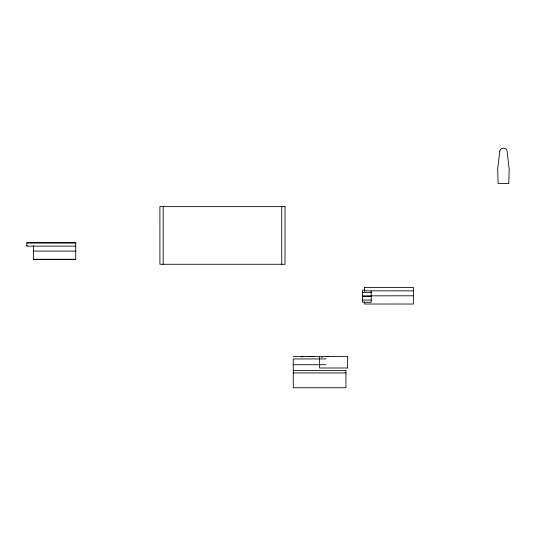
<?xml version="1.0" encoding="UTF-8"?>
<svg xmlns="http://www.w3.org/2000/svg" width="536" height="536" viewBox="0 0 536 536"><rect width="100%" height="100%" fill="white"/><g stroke="black" fill="none" stroke-linecap="round" stroke-linejoin="round"><path stroke-width="0.8" d="M26.8 242.868L75.737 242.868M26.8 245.448L27.222 245.448M75.737 246.151L26.8 246.151L26.8 242.795L75.737 242.795L75.737 259.33L33.507 259.33L33.507 245.448M33.507 251.096L75.737 251.096M33.507 259.33L75.737 259.33M364.513 287.564L413.45 287.49L413.45 304.026L364.513 304.026L364.513 301.607M364.889 290.144L362.517 290.144L362.517 302.317L371.22 302.317L371.22 290.894M364.513 290.847L413.45 290.847M362.517 292.395L371.22 292.395M362.517 295.845L413.45 295.792M362.517 296.616L371.22 296.616M362.517 300.066L371.22 300.066M293.266 356.474L347.603 356.474L347.603 367.998L319.61 367.998L319.61 356.474M326.042 358.939L293.266 358.939L293.266 387.756L345.955 387.756L345.955 370.47L293.266 370.47M293.266 364.708L326.042 364.708M293.266 372.935L345.955 372.935M313.929 356.708L308.019 356.474M328.012 356.547L326.397 356.474M364.513 287.49L364.513 291.403M281.742 206.635L281.742 264.268M163.185 206.635L163.185 264.268M321.52 357.532A21.989 0.369 2.2 0 1 322.33 357.566M301.212 356.815A24.623 0.918 -0.7 0 1 303.088 356.721M499.8 151.152L497.676 169.235L498.105 183.587L508.771 183.587L509.2 169.235L507.069 151.152A3.296 3.296 0 0 0 503.8 148.244L503.07 148.244A3.296 3.296 0 0 0 499.8 151.152M285.018 206.635L159.909 206.635L159.896 264.268L285.018 264.268L285.031 206.635"/></g></svg>
